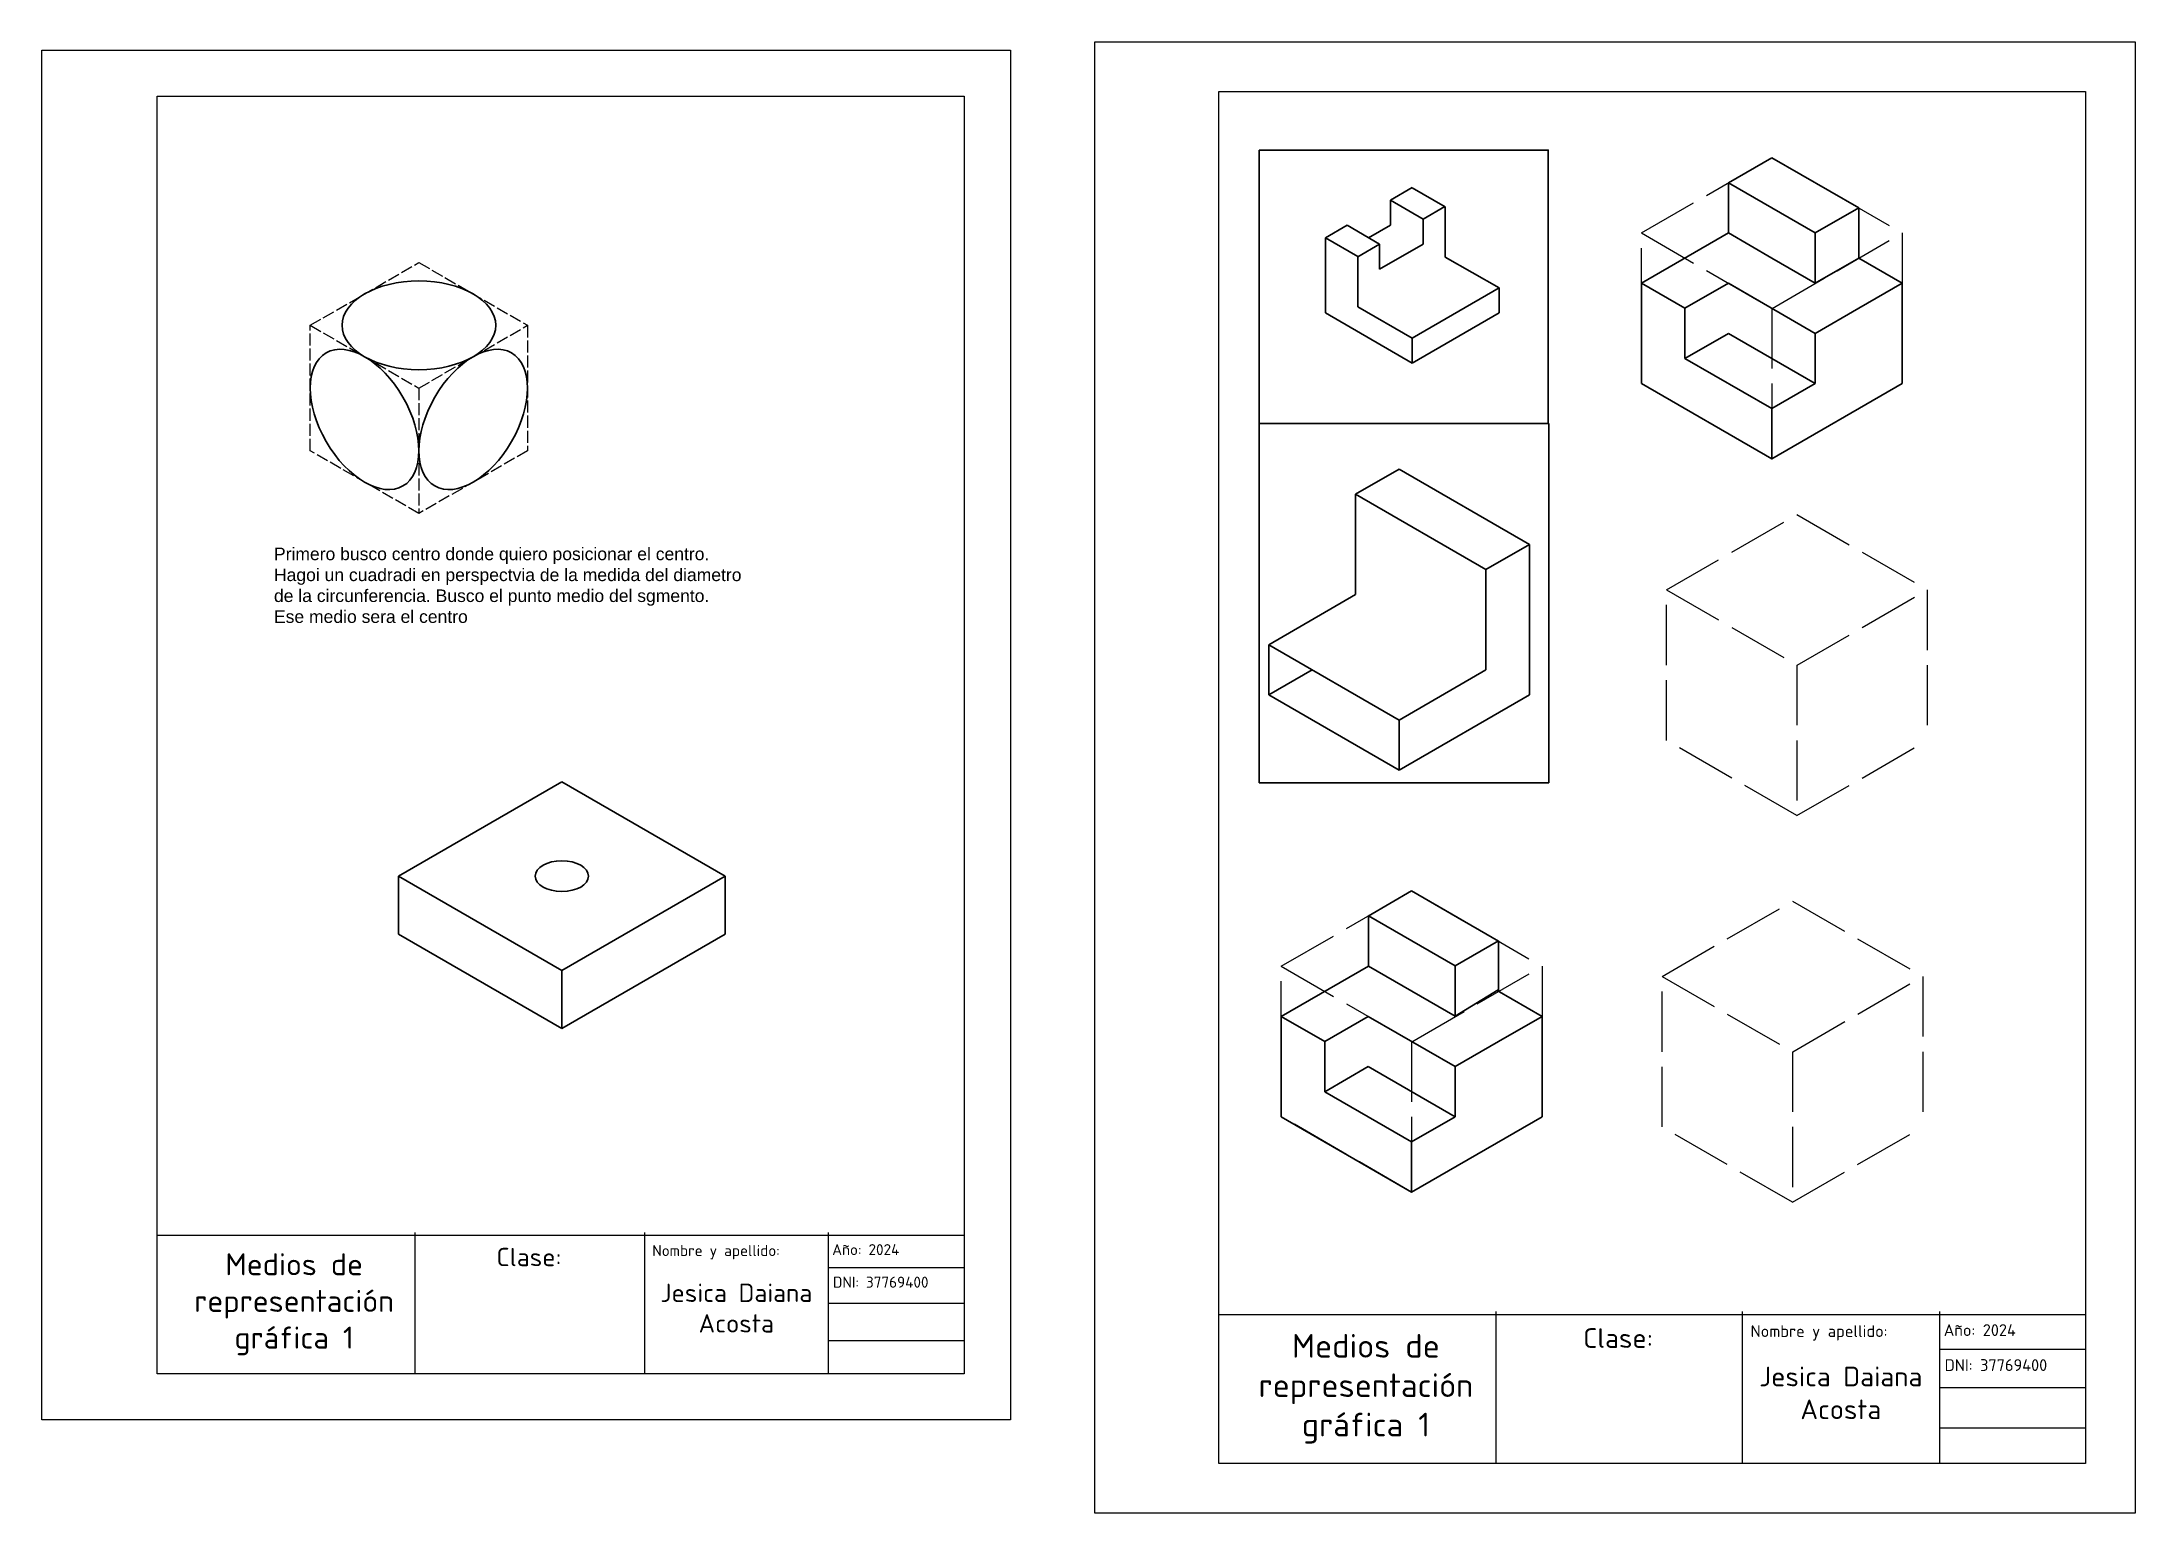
# Model space of a CAD drawing. Header units: millimetres. Extents: x 2269 to 2686, y 2161 to 2455.
import ezdxf

# ---------------------------------------------------------------- set-up
doc = ezdxf.new("R2010")
doc.units = ezdxf.units.MM
doc.linetypes.add('ACAD_ISO02W100', pattern=[15, 12, -3])
doc.layers.add('formato', color=2, linetype='Continuous', lineweight=9)
doc.layers.add('Linea Invisible', color=4, linetype='ACAD_ISO02W100', lineweight=5)
doc.layers.add('Linea Visible', color=7, linetype='Continuous')
doc.styles.add('Estilo2', font='ISOCPEUR Regular.ttf')
doc.styles.get("Standard").update_dxf_attribs({"font": 'arial.ttf'})

msp = doc.modelspace()

# ---------------------------------------------------------------- linework, layer by layer
at = {"layer": 'formato'}
for p, q in [((2478.86, 2454.63), (2686.16, 2454.63)), ((2478.86, 2161.45), (2478.86, 2454.63)), ((2686.16, 2454.63), (2686.16, 2161.45)), ((2268.99, 2452.98), (2462, 2452.98)), ((2268.99, 2180.01), (2268.99, 2452.98)), ((2462, 2452.98), (2462, 2180.01)), ((2503.54, 2444.76), (2676.29, 2444.76)), ((2503.54, 2171.32), (2503.54, 2444.76)), ((2676.29, 2444.76), (2676.29, 2171.32)), ((2291.96, 2443.79), (2452.81, 2443.79)), ((2291.96, 2189.2), (2291.96, 2443.79)), ((2452.81, 2443.79), (2452.81, 2189.2)), ((2452.81, 2216.77), (2291.96, 2216.77)), ((2343.35, 2217.4), (2343.35, 2189.2)), ((2389.11, 2217.4), (2389.11, 2189.2)), ((2425.72, 2217.4), (2425.72, 2189.2)), ((2425.72, 2210.42), (2452.81, 2210.42)), ((2425.72, 2203.3), (2452.81, 2203.3)), ((2676.29, 2200.94), (2503.54, 2200.94)), ((2558.73, 2201.61), (2558.73, 2171.32)), ((2607.88, 2201.61), (2607.88, 2171.32)), ((2647.2, 2201.61), (2647.2, 2171.32)), ((2425.72, 2195.86), (2452.81, 2195.86)), ((2647.2, 2194.12), (2676.29, 2194.12)), ((2452.81, 2189.2), (2291.96, 2189.2)), ((2647.2, 2186.47), (2676.29, 2186.47)), ((2462, 2180.01), (2268.99, 2180.01)), ((2647.2, 2178.48), (2676.29, 2178.48)), ((2676.29, 2171.32), (2503.54, 2171.32)), ((2686.16, 2161.45), (2478.86, 2161.45))]:
    msp.add_line(p, q, dxfattribs=at)
at = {"layer": 'Linea Invisible'}
for p, q in [((2587.78, 2416.55), (2613.76, 2431.55)), ((2613.76, 2431.55), (2639.74, 2416.55)), ((2587.78, 2386.55), (2587.78, 2416.55)), ((2587.78, 2416.55), (2613.82, 2401.51)), ((2613.82, 2401.51), (2639.74, 2416.55)), ((2639.74, 2416.55), (2639.74, 2386.55)), ((2613.76, 2401.55), (2613.76, 2371.55)), ((2613.76, 2371.55), (2587.78, 2386.55)), ((2613.76, 2371.55), (2639.74, 2386.55)), ((2592.77, 2345.44), (2618.75, 2360.44)), ((2618.75, 2360.44), (2644.73, 2345.44)), ((2592.77, 2315.44), (2592.77, 2345.44)), ((2592.77, 2345.44), (2618.81, 2330.41)), ((2618.81, 2330.41), (2644.73, 2345.44)), ((2644.73, 2345.44), (2644.73, 2315.44)), ((2618.75, 2330.44), (2618.75, 2300.44)), ((2618.75, 2300.44), (2592.77, 2315.44)), ((2618.75, 2300.44), (2644.73, 2315.44)), ((2516, 2270.43), (2541.98, 2285.43)), ((2541.98, 2285.43), (2567.96, 2270.43)), ((2591.89, 2268.4), (2617.87, 2283.4)), ((2617.87, 2283.4), (2643.85, 2268.4)), ((2516, 2240.43), (2516, 2270.43)), ((2516, 2270.43), (2542.04, 2255.4)), ((2542.04, 2255.4), (2567.96, 2270.43)), ((2567.96, 2270.43), (2567.96, 2240.43)), ((2591.89, 2238.4), (2591.89, 2268.4)), ((2591.89, 2268.4), (2617.94, 2253.37)), ((2617.94, 2253.37), (2643.85, 2268.4)), ((2643.85, 2268.4), (2643.85, 2238.4)), ((2541.98, 2255.43), (2541.98, 2225.43)), ((2617.87, 2253.4), (2617.87, 2223.4)), ((2541.98, 2225.43), (2516, 2240.43)), ((2541.98, 2225.43), (2567.96, 2240.43)), ((2617.87, 2223.4), (2591.89, 2238.4)), ((2617.87, 2223.4), (2643.85, 2238.4))]:
    msp.add_line(p, q, dxfattribs=at)
at = {"layer": 'Linea Invisible', "ltscale": 0.2}
for p, q in [((2322.48, 2398.15), (2344.13, 2410.65)), ((2344.13, 2410.65), (2365.78, 2398.15)), ((2322.48, 2373.15), (2322.48, 2398.15)), ((2322.48, 2398.15), (2344.13, 2385.65)), ((2344.13, 2385.65), (2365.78, 2398.15)), ((2365.78, 2398.15), (2365.78, 2373.15)), ((2344.13, 2385.65), (2344.13, 2360.65)), ((2344.13, 2360.65), (2322.48, 2373.15)), ((2365.78, 2373.15), (2344.13, 2360.65))]:
    msp.add_line(p, q, dxfattribs=at)
at = {"layer": 'Linea Visible'}
for p, q in [((2613.76, 2431.55), (2605.1, 2426.55)), ((2613.76, 2431.55), (2613.76, 2431.55)), ((2631.08, 2421.55), (2613.76, 2431.55)), ((2537.73, 2423.08), (2542.11, 2425.61)), ((2542.08, 2425.52), (2548.64, 2421.73)), ((2605.1, 2426.55), (2622.42, 2416.55)), ((2605.1, 2426.55), (2605.1, 2416.55)), ((2544.25, 2419.31), (2537.73, 2423.08)), ((2537.73, 2423.08), (2537.73, 2418.08)), ((2544.25, 2419.31), (2548.58, 2421.81)), ((2548.64, 2421.73), (2548.64, 2411.73)), ((2622.42, 2416.55), (2631.08, 2421.55)), ((2631.08, 2421.55), (2631.08, 2411.55)), ((2524.79, 2415.61), (2529.12, 2418.11)), ((2524.79, 2400.61), (2524.79, 2415.61)), ((2524.79, 2415.61), (2531.28, 2411.86)), ((2529.12, 2418.11), (2535.59, 2414.31)), ((2537.73, 2418.08), (2533.41, 2415.59)), ((2544.25, 2414.31), (2544.25, 2419.31)), ((2587.78, 2406.55), (2605.1, 2416.55)), ((2605.1, 2416.55), (2613.76, 2411.55)), ((2622.42, 2406.55), (2622.42, 2416.55)), ((2529.12, 2413.11), (2529.07, 2413.08)), ((2531.26, 2411.81), (2535.59, 2414.31)), ((2531.28, 2411.86), (2531.28, 2401.86)), ((2535.59, 2414.31), (2535.59, 2409.31)), ((2535.59, 2409.31), (2544.25, 2414.31)), ((2548.64, 2411.73), (2559.43, 2405.61)), ((2622.42, 2406.55), (2613.76, 2411.55)), ((2631.08, 2411.55), (2622.42, 2406.55)), ((2631.08, 2411.55), (2639.74, 2406.55)), ((2542.11, 2395.61), (2559.43, 2405.61)), ((2559.43, 2405.61), (2559.43, 2400.61)), ((2587.78, 2386.55), (2587.78, 2406.55)), ((2587.78, 2406.55), (2596.44, 2401.55)), ((2605.1, 2406.55), (2596.44, 2401.55)), ((2622.42, 2396.55), (2605.1, 2406.55)), ((2622.46, 2406.53), (2622.42, 2406.55)), ((2631.08, 2401.55), (2639.74, 2406.55)), ((2639.74, 2406.55), (2639.74, 2386.55)), ((2542.11, 2390.61), (2524.79, 2400.61)), ((2531.28, 2401.86), (2542.11, 2395.61)), ((2559.43, 2400.61), (2542.11, 2390.61)), ((2596.44, 2401.55), (2596.44, 2391.55)), ((2622.42, 2396.55), (2631.08, 2401.55)), ((2542.11, 2395.61), (2542.11, 2390.61)), ((2605.1, 2396.55), (2596.44, 2391.55)), ((2622.42, 2386.55), (2605.1, 2396.55)), ((2622.42, 2386.55), (2622.42, 2396.55)), ((2622.42, 2396.55), (2622.42, 2396.55)), ((2596.44, 2391.55), (2613.76, 2381.55)), ((2613.76, 2371.55), (2587.78, 2386.55)), ((2639.74, 2386.55), (2613.76, 2371.55)), ((2613.76, 2381.55), (2622.42, 2386.55)), ((2613.76, 2371.55), (2613.76, 2381.55)), ((2539.47, 2369.5), (2530.81, 2364.5)), ((2565.45, 2354.5), (2539.47, 2369.5)), ((2530.81, 2364.5), (2530.81, 2344.5)), ((2530.81, 2364.5), (2556.79, 2349.5)), ((2565.45, 2354.5), (2556.79, 2349.5)), ((2565.45, 2324.5), (2565.45, 2354.5)), ((2556.79, 2349.5), (2556.79, 2329.5)), ((2530.81, 2344.5), (2513.49, 2334.5)), ((2513.49, 2324.5), (2513.49, 2334.5)), ((2513.49, 2334.5), (2539.47, 2319.5)), ((2513.49, 2324.5), (2513.49, 2334.5)), ((2565.45, 2324.5), (2565.45, 2334.5)), ((2522.15, 2329.5), (2513.49, 2324.5)), ((2556.79, 2329.5), (2539.47, 2319.5)), ((2539.47, 2309.5), (2513.49, 2324.5)), ((2565.45, 2324.5), (2539.47, 2309.5)), ((2539.47, 2309.5), (2539.47, 2319.5)), ((2539.47, 2319.5), (2539.47, 2309.5)), ((2340.08, 2288.39), (2372.62, 2307.18)), ((2372.62, 2307.18), (2405.16, 2288.39)), ((2340.08, 2276.83), (2340.08, 2288.39)), ((2372.62, 2269.61), (2340.08, 2288.39)), ((2372.62, 2269.61), (2405.16, 2288.39)), ((2405.16, 2288.39), (2405.16, 2276.83)), ((2541.98, 2285.43), (2533.32, 2280.43)), ((2559.3, 2275.43), (2541.98, 2285.43)), ((2533.32, 2280.43), (2533.36, 2280.41)), ((2533.36, 2280.46), (2533.36, 2270.46)), ((2533.36, 2280.46), (2550.64, 2270.48)), ((2372.62, 2258.05), (2340.08, 2276.83)), ((2372.62, 2258.05), (2405.16, 2276.83)), ((2559.3, 2275.48), (2550.64, 2270.48)), ((2559.3, 2265.48), (2559.3, 2275.48)), ((2372.62, 2269.61), (2372.62, 2258.05)), ((2516, 2260.43), (2533.36, 2270.46)), ((2533.36, 2270.46), (2550.64, 2260.48)), ((2550.64, 2270.48), (2550.64, 2260.48)), ((2559.22, 2265.73), (2550.64, 2260.48)), ((2559.01, 2265.6), (2559.3, 2265.43)), ((2559.01, 2265.6), (2567.96, 2260.43)), ((2516, 2240.43), (2516, 2260.43)), ((2516, 2260.43), (2524.66, 2255.43)), ((2524.66, 2255.43), (2533.32, 2260.43)), ((2533.32, 2260.43), (2550.64, 2250.43)), ((2550.64, 2260.48), (2550.72, 2260.43)), ((2559.3, 2255.43), (2567.96, 2260.43)), ((2567.96, 2260.43), (2567.96, 2250.43)), ((2524.66, 2255.43), (2524.66, 2245.43)), ((2550.64, 2250.43), (2559.3, 2255.43)), ((2524.66, 2245.43), (2533.32, 2250.43)), ((2533.32, 2250.43), (2550.64, 2240.43)), ((2550.64, 2240.43), (2550.64, 2250.43)), ((2567.96, 2250.43), (2567.96, 2240.43)), ((2524.66, 2245.43), (2541.98, 2235.43)), ((2541.98, 2225.43), (2516, 2240.43)), ((2567.96, 2240.43), (2541.98, 2225.43)), ((2541.98, 2235.43), (2550.64, 2240.43)), ((2541.98, 2225.43), (2541.98, 2235.43))]:
    msp.add_line(p, q, dxfattribs=at)
for points in [[(2511.59, 2433.08), (2569.19, 2433.08), (2569.19, 2378.57), (2511.59, 2378.57)], [(2511.59, 2378.57), (2569.31, 2378.57), (2569.31, 2306.99), (2511.59, 2306.99)]]:
    msp.add_lwpolyline(points, close=True, dxfattribs=at)
for centre, major_axis in [((2344.13, 2398.15), (-15.31, 0)), ((2333.3, 2379.4), (7.65, -13.26)), ((2354.95, 2379.4), (-7.65, -13.26)), ((2372.62, 2288.39), (-5.31, 0))]:
    msp.add_ellipse(centre, major_axis=major_axis, ratio=0.57735, dxfattribs=at)

# ---------------------------------------------------------------- texts
at = {"layer": 'formato', "insert": (2315.24, 2353.85), "char_height": 2.5, "attachment_point": 1}
msp.add_mtext_dynamic_manual_height_columns('Primero busco centro donde quiero posicionar el centro. Hagoi un cuadradi en perspectvia de la medida del diametro de la circunferencia. Busco el punto medio del sgmento.\\PEse medio sera el centro ', width=93.1322, gutter_width=12.5, heights=[0], dxfattribs=at)
at = {"layer": 'formato', "attachment_point": 1, "style": 'Estilo2'}
for s, width, gutter_width, heights, insert, char_height in [('\\pxqc;Medios de \\Prepresentación\\Pgráfica 1', 48.1752, 9.13, [0], (2295.18, 2213.23), 4.3817), ('\\pxqc;Clase: ', 42.2178, 9.13, [0], (2344.96, 2214.31), 3.6515), ('{\\H0.6x;Nombre y apellido:}', 33.4423, 9.13, [0], (2390.64, 2214.87), 3.6515), ('Año: 2024', 33.4423, 9.13, [0], (2426.49, 2215.06), 2.191), ('\\pxqc;Jesica Daiana Acosta', 31.8539, 9.13, [14.16], (2391.46, 2207.18), 3.6515), ('DNI: 37769400', 33.4423, 9.13, [0], (2426.64, 2208.57), 2.1909), ('{\\H0.6x;Nombre y apellido:}', 35.9181, 9.8, [0], (2609.52, 2198.9), 3.9218), ('Año: 2024', 35.9181, 9.8, [0], (2648.02, 2199.1), 2.353), ('\\pxqc;Medios de \\Prepresentación\\Pgráfica 1', 51.7418, 9.8, [0], (2506.99, 2197.14), 4.7061), ('\\pxqc;Clase: ', 45.3433, 9.8, [0], (2560.46, 2198.3), 3.9218), ('\\pxqc;Jesica Daiana Acosta', 34.2121, 9.8, [15.21], (2610.4, 2190.64), 3.9218), ('DNI: 37769400', 35.9181, 9.8, [0], (2648.19, 2192.13), 2.3531)]:
    msp.add_mtext_dynamic_manual_height_columns(s, width=width, gutter_width=gutter_width, heights=heights, dxfattribs=dict(at, insert=insert, char_height=char_height))

doc.saveas('drawing.dxf')
